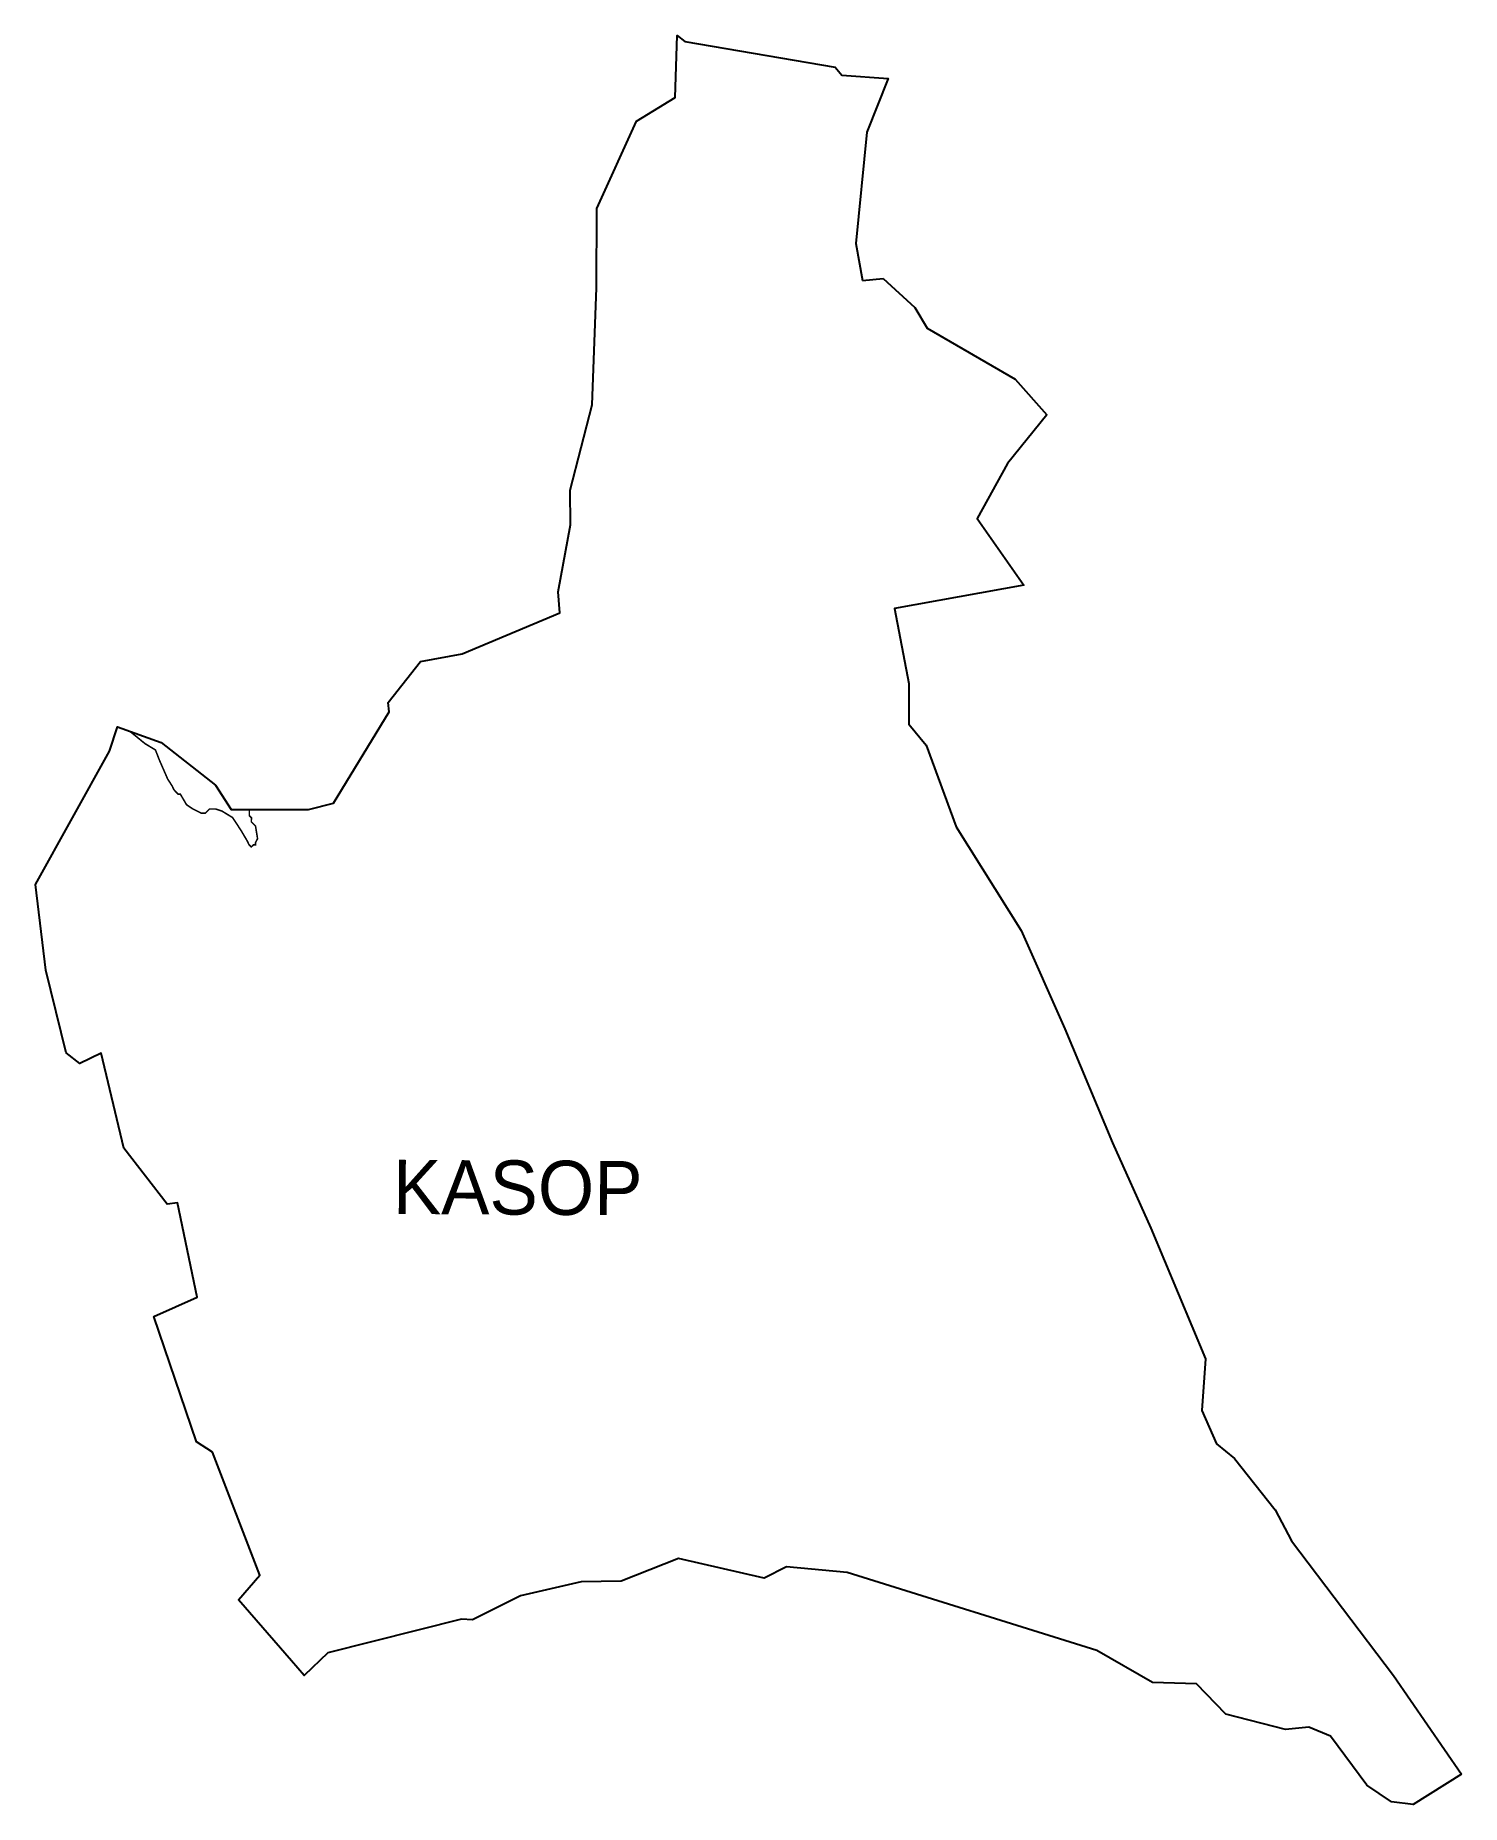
# Model space of a CAD drawing. Header units: metres. Extents: x 317206 to 319946, y 1873074 to 1876473.
import ezdxf

# ---------------------------------------------------------------- set-up
doc = ezdxf.new("R2010")
doc.units = ezdxf.units.M
for name, color, linetype in [('HAZARDS LINE', 1, 'Continuous'), ('village', 3, 'Continuous'), ('VILLAGE NAME', 250, 'Continuous')]:
    doc.layers.add(name, color=color, linetype=linetype)
doc.styles.get("Standard").update_dxf_attribs({"font": 'simplex.shx'})

msp = doc.modelspace()

# ---------------------------------------------------------------- linework, layer by layer
at = {"color": 3, "true_color": 0x00ff00, "flags": 128}
msp.add_lwpolyline([(318795.4, 1876001.5), (318834.6, 1876005.4)], dxfattribs=at)
at = {"layer": 'HAZARDS LINE', "lineweight": 18}
msp.add_lwpolyline([(317387.5, 1875135.6, 3.02, 3.02, 0), (317396.4, 1875128.4, 3.02, 3.02, 0), (317416.4, 1875112.1, 3.02, 3.02, 0), (317436.5, 1875099.9, 3.02, 3.02, 0), (317444.4, 1875079.7, 3.02, 3.02, 0), (317460.3, 1875043.4, 3.02, 3.02, 0), (317468.3, 1875031.3, 3.02, 3.02, 0), (317472.2, 1875023.2, 3.02, 3.02, 0), (317476.2, 1875019.1, 3.02, 3.02, 0), (317480.2, 1875015.1, 3.02, 3.02, 0), (317484.3, 1875015.1, 3.02, 3.02, 0), (317496.2, 1874994.8, 3.02, 3.02, 0), (317508.3, 1874986.7, 3.02, 3.02, 0), (317524.3, 1874978.6, 3.02, 3.02, 0), (317532.4, 1874978.5, 3.02, 3.02, 0), (317536.4, 1874982.5, 3.02, 3.02, 0), (317540.5, 1874986.5, 3.02, 3.02, 0), (317548.5, 1874986.5, 3.02, 3.02, 0), (317552.5, 1874986.4, 3.02, 3.02, 0), (317564.6, 1874982.3, 3.02, 3.02, 0), (317584.6, 1874970.1, 3.02, 3.02, 0), (317600.6, 1874945.9, 3.02, 3.02, 0), (317612.6, 1874925.6, 3.02, 3.02, 0), (317616.5, 1874917.6, 3.02, 3.02, 0), (317620.5, 1874913.5, 3.02, 3.02, 0), (317624.6, 1874917.5, 3.02, 3.02, 0), (317628.6, 1874917.5, 3.02, 3.02, 0), (317628.6, 1874921.5, 3.02, 3.02, 0), (317632.7, 1874929.5, 3.02, 3.02, 0), (317628.8, 1874953.7, 3.02, 3.02, 0), (317624.8, 1874957.8, 3.02, 3.02, 0), (317620.8, 1874961.8, 3.02, 3.02, 0), (317620.9, 1874969.9, 3.02, 3.02, 0), (317616.9, 1874973.9, 3.02, 3.02, 0), (317617, 1874985.5, 3.02, 3.02, 0)], format="xyseb", dxfattribs=at)
at = {"layer": 'village', "color": 3, "true_color": 0x00ff00}
for points in [[(319946.4, 1873132.2, 0), (319853.2, 1873074, 0), (319811.6, 1873079.5, 0), (319764.1, 1873111.5, 0), (319694.7, 1873205.3, 0), (319653, 1873223, 0), (319607.9, 1873218.4, 0), (319493.1, 1873247.9, 0), (319436.7, 1873306.1, 0), (319352.6, 1873308.5, 0), (319245.7, 1873369.9, 0), (318765.8, 1873520, 0), (318649, 1873530.6, 0), (318606.5, 1873509.1, 0), (318441.6, 1873546.8, 0), (318331.3, 1873503.1, 0), (318254.7, 1873501.7, 0), (318137.9, 1873475.1, 0), (318045.5, 1873429, 0), (318024.8, 1873430.2, 0), (317767.7, 1873365.8, 0), (317722.2, 1873322.1, 0), (317697.8, 1873350.2, 0), (317596, 1873467.4, 0), (317637.4, 1873514.8, 0), (317546.2, 1873751, 0), (317515.6, 1873771.1, 0), (317433.3, 1874011.4, 0), (317516.7, 1874048.6, 0), (317478.8, 1874230, 0), (317459.1, 1874227.6, 0), (317375.5, 1874334.8, 0), (317332.2, 1874517.2, 0), (317291, 1874497.4, 0), (317265, 1874518.2, 0), (317226, 1874677.2, 0), (317205.8, 1874841.2, 0), (317348.3, 1875097.5, 0), (317363.4, 1875144.1, 0), (317447.6, 1875114.4, 0), (317552, 1875032.2, 0), (317581.9, 1874985.4, 0), (317730.7, 1874985.6, 0), (317778.5, 1874997.4, 0), (317885.4, 1875172.9, 0), (317883.7, 1875190.9, 0), (317946.1, 1875269.6, 0), (318025.7, 1875284.3, 0), (318213.4, 1875363.3, 0), (318210.2, 1875403.6, 0), (318233.9, 1875532.2, 0), (318233.4, 1875598.7, 0), (318275.6, 1875762.6, 0), (318283.7, 1875987.7, 0), (318284.7, 1876139.7, 0), (318360.8, 1876307.6, 0), (318435.2, 1876353.2, 0), (318439.1, 1876472.5, 0), (318453.9, 1876460.5, 0), (318742.4, 1876411.6, 0), (318755.2, 1876396.1, 0), (318844.4, 1876389.5, 0), (318803.7, 1876286.8, 0), (318782.1, 1876072.7, 0), (318795.3, 1876001.5, 0)], [(318834.6, 1876005.4, 0), (318896, 1875950.1, 0), (318919.5, 1875910.4, 0), (319088.4, 1875812.1, 0), (319149.4, 1875743.7, 0), (319074, 1875650.2, 0), (319015.7, 1875544.3, 0), (319105.1, 1875416.7, 0), (318856.9, 1875371.7, 0), (318883.9, 1875227.3, 0), (318884.1, 1875149.3, 0), (318917.6, 1875109.1, 0), (318975.3, 1874952.3, 0), (319099.9, 1874753.4, 0), (319183.7, 1874563.9, 0), (319275.5, 1874345, 0), (319349.2, 1874181.6, 0), (319454.4, 1873930.2, 0), (319446.9, 1873830.9, 0), (319475.5, 1873767.2, 0), (319510.2, 1873739.1, 0), (319588.1, 1873640.1, 0), (319619.2, 1873580.8, 0), (319815.7, 1873321.8, 0), (319946.4, 1873132.2, 0)]]:
    msp.add_polyline3d(points, dxfattribs=at)

# ---------------------------------------------------------------- texts
at = {"layer": 'VILLAGE NAME', "insert": (317893.3, 1874312.7), "char_height": 104.042, "attachment_point": 1, "rotation": 359.6762}
msp.add_mtext_dynamic_manual_height_columns('{\\fMangal|b0|i0|c0|p18;KASOP}', width=108.17, gutter_width=520.2, heights=[0], dxfattribs=at)

doc.saveas('drawing.dxf')
